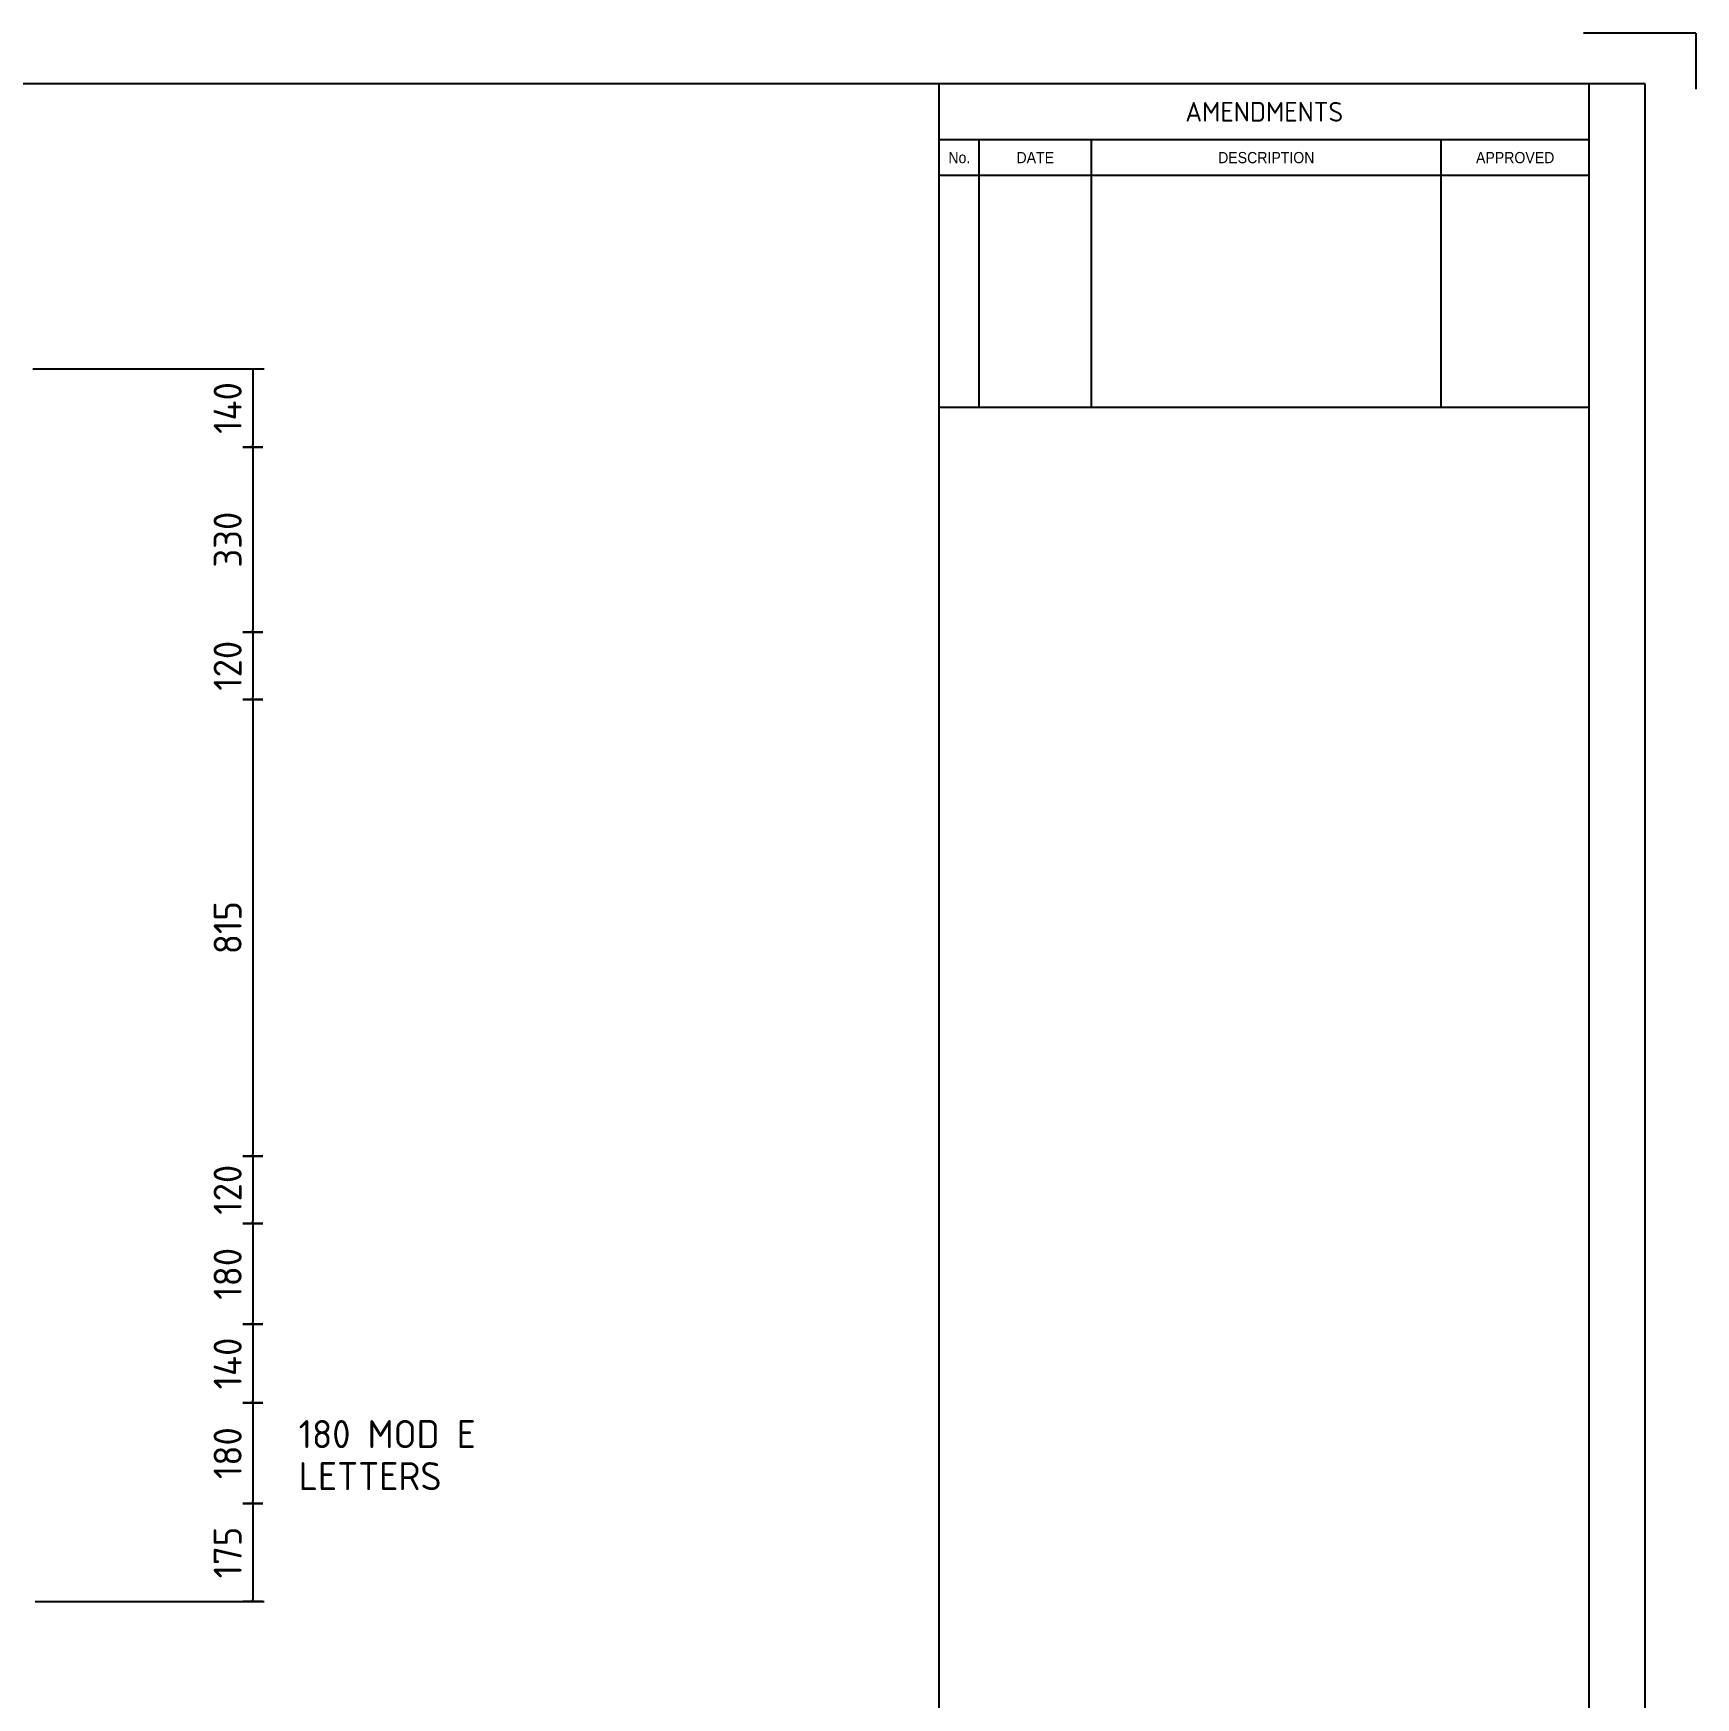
# Model space of a CAD drawing. Header units: millimetres. Extents: x 0 to 420, y 0 to 297.
# Drawn here: x 271.7 to 420, y 148.5 to 297 of the extents above; entities that cross this region are included whole.
import ezdxf
from ezdxf.enums import TextEntityAlignment as Align

# ---------------------------------------------------------------- set-up
doc = ezdxf.new("R2010")
doc.units = ezdxf.units.MM
doc.header["$LTSCALE"] = 10
doc.linetypes.add('CENTERX2', pattern=[101.6, 63.5, -12.7, 12.7, -12.7])
for name, color, linetype in [('comments', 4, 'Continuous'), ('L35', 3, 'Continuous'), ('T25', 1, 'Continuous'), ('TBLK18', 4, 'Continuous'), ('TBLK25', 1, 'Continuous'), ('TBLK35', 3, 'Continuous'), ('TBLK50', 7, 'Continuous')]:
    doc.layers.add(name, color=color, linetype=linetype)
doc.styles.add('HELVL', font='helvl', dxfattribs={"width": 0.8})
doc.styles.add('ISO', font='iso3098b')
doc.styles.add('ISO3098B', font='iso3098b.shx')
doc.dimstyles.new('SIGNSDIM', dxfattribs={"dimtxt": 2.5, "dimasz": 0.2, "dimexe": 1, "dimexo": 1, "dimgap": 1, "dimtad": 1, "dimtoh": 1, "dimdec": 4, "dimlfac": 20, "dimrnd": 1, "dimdsep": 46, "dimtxsty": 'ISO3098B', "dimblk": 'SGNDIM', "dimcen": 2.5, "dimse1": 1, "dimse2": 1, "dimadec": 0, "dimazin": 0, "dimtfac": 1, "dimtdec": 4, "dimtix": 1, "dimtmove": 0, "dimatfit": 3, "dimldrblk": 'SGNDIM', "dimfxl": 1, "dimtolj": 1, "dimtzin": 0, "dimarcsym": 0})

# ---------------------------------------------------------------- blocks, each defined once
blk = doc.blocks.new('SGNDIM')
for p, q in [((0, 0), (-1, 0)), ((0, 4.5), (0, -4.5))]:
    blk.add_line(p, q)
blk = doc.blocks.new('*D66')
at = {"layer": 'Defpoints', "color": 0, "transparency": 16777216}
for p in [(279.85, 165.82), (270.82, 157.07), (291.25, 157.07)]:
    blk.add_point(p, dxfattribs=at)
at = {"layer": 'T25', "color": 0, "lineweight": -2, "transparency": 16777216}
for p, q in [((291.25, 165.62), (291.25, 157.27)), ((271.82, 157.07), (292.25, 157.07))]:
    blk.add_line(p, q, dxfattribs=at)
at = {"layer": 'T25', "color": 0, "lineweight": -2, "transparency": 16777216, "xscale": 0.2, "yscale": 0.2, "zscale": 0.2}
for p, rotation in [((291.25, 165.82), 90), ((291.25, 157.07), 270)]:
    blk.add_blockref('SGNDIM', p, dxfattribs=dict(at, rotation=rotation))
at = {"layer": 'T25', "color": 0, "transparency": 16777216, "insert": (289, 161.45), "char_height": 2.5, "attachment_point": 5, "rotation": 90, "style": 'ISO3098B'}
blk.add_mtext('\\A1;175', dxfattribs=at)
blk = doc.blocks.new('*D67')
at = {"layer": 'Defpoints', "color": 0, "transparency": 16777216}
for p in [(271.25, 174.82), (271.25, 165.82), (291.25, 165.82)]:
    blk.add_point(p, dxfattribs=at)
at = {"layer": 'T25', "color": 0, "lineweight": -2, "transparency": 16777216}
blk.add_line((291.25, 174.62), (291.25, 166.02), dxfattribs=at)
at = {"layer": 'T25', "color": 0, "lineweight": -2, "transparency": 16777216, "xscale": 0.2, "yscale": 0.2, "zscale": 0.2}
for p, rotation in [((291.25, 174.82), 90), ((291.25, 165.82), 270)]:
    blk.add_blockref('SGNDIM', p, dxfattribs=dict(at, rotation=rotation))
at = {"layer": 'T25', "color": 0, "transparency": 16777216, "insert": (289, 170.32), "char_height": 2.5, "attachment_point": 5, "rotation": 90, "style": 'ISO3098B'}
blk.add_mtext('\\A1;180', dxfattribs=at)
blk = doc.blocks.new('*D68')
at = {"layer": 'Defpoints', "color": 0, "transparency": 16777216}
for p in [(278.09, 181.82), (278.09, 174.82), (291.25, 174.82)]:
    blk.add_point(p, dxfattribs=at)
at = {"layer": 'T25', "color": 0, "lineweight": -2, "transparency": 16777216}
blk.add_line((291.25, 181.62), (291.25, 175.02), dxfattribs=at)
at = {"layer": 'T25', "color": 0, "lineweight": -2, "transparency": 16777216, "xscale": 0.2, "yscale": 0.2, "zscale": 0.2}
for p, rotation in [((291.25, 181.82), 90), ((291.25, 174.82), 270)]:
    blk.add_blockref('SGNDIM', p, dxfattribs=dict(at, rotation=rotation))
at = {"layer": 'T25', "color": 0, "transparency": 16777216, "insert": (289, 178.32), "char_height": 2.5, "attachment_point": 5, "rotation": 90, "style": 'ISO3098B'}
blk.add_mtext('\\A1;140', dxfattribs=at)
blk = doc.blocks.new('*D69')
at = {"layer": 'Defpoints', "color": 0, "transparency": 16777216}
for p in [(271.25, 190.82), (271.25, 181.82), (291.25, 181.82)]:
    blk.add_point(p, dxfattribs=at)
at = {"layer": 'T25', "color": 0, "lineweight": -2, "transparency": 16777216}
blk.add_line((291.25, 190.62), (291.25, 182.02), dxfattribs=at)
at = {"layer": 'T25', "color": 0, "lineweight": -2, "transparency": 16777216, "xscale": 0.2, "yscale": 0.2, "zscale": 0.2}
for p, rotation in [((291.25, 190.82), 90), ((291.25, 181.82), 270)]:
    blk.add_blockref('SGNDIM', p, dxfattribs=dict(at, rotation=rotation))
at = {"layer": 'T25', "color": 0, "transparency": 16777216, "insert": (289, 186.32), "char_height": 2.5, "attachment_point": 5, "rotation": 90, "style": 'ISO3098B'}
blk.add_mtext('\\A1;180', dxfattribs=at)
blk = doc.blocks.new('*D70')
at = {"layer": 'Defpoints', "color": 0, "transparency": 16777216}
for p in [(280.59, 243.57), (280.59, 237.57), (291.25, 237.57)]:
    blk.add_point(p, dxfattribs=at)
at = {"layer": 'T25', "color": 0, "lineweight": -2, "transparency": 16777216}
blk.add_line((291.25, 243.37), (291.25, 237.77), dxfattribs=at)
at = {"layer": 'T25', "color": 0, "lineweight": -2, "transparency": 16777216, "xscale": 0.2, "yscale": 0.2, "zscale": 0.2}
for p, rotation in [((291.25, 243.57), 90), ((291.25, 237.57), 270)]:
    blk.add_blockref('SGNDIM', p, dxfattribs=dict(at, rotation=rotation))
at = {"layer": 'T25', "color": 0, "transparency": 16777216, "insert": (289, 240.57), "char_height": 2.5, "attachment_point": 5, "rotation": 90, "style": 'ISO3098B'}
blk.add_mtext('\\A1;120', dxfattribs=at)
blk = doc.blocks.new('*D71')
at = {"layer": 'Defpoints', "color": 0, "transparency": 16777216}
for p in [(271.25, 260.07), (271.25, 243.57), (291.25, 243.57)]:
    blk.add_point(p, dxfattribs=at)
at = {"layer": 'T25', "color": 0, "lineweight": -2, "transparency": 16777216}
blk.add_line((291.25, 259.87), (291.25, 243.77), dxfattribs=at)
at = {"layer": 'T25', "color": 0, "lineweight": -2, "transparency": 16777216, "xscale": 0.2, "yscale": 0.2, "zscale": 0.2}
for p, rotation in [((291.25, 260.07), 90), ((291.25, 243.57), 270)]:
    blk.add_blockref('SGNDIM', p, dxfattribs=dict(at, rotation=rotation))
at = {"layer": 'T25', "color": 0, "transparency": 16777216, "insert": (289, 251.82), "char_height": 2.5, "attachment_point": 5, "rotation": 90, "style": 'ISO3098B'}
blk.add_mtext('\\A1;330', dxfattribs=at)
blk = doc.blocks.new('*D72')
at = {"layer": 'Defpoints', "color": 0, "transparency": 16777216}
for p in [(270.63, 267.07), (236.62, 260.07), (291.25, 260.07)]:
    blk.add_point(p, dxfattribs=at)
at = {"layer": 'T25', "color": 0, "lineweight": -2, "transparency": 16777216}
for p, q in [((271.63, 267.07), (292.25, 267.07)), ((291.25, 266.87), (291.25, 260.27))]:
    blk.add_line(p, q, dxfattribs=at)
at = {"layer": 'T25', "color": 0, "lineweight": -2, "transparency": 16777216, "xscale": 0.2, "yscale": 0.2, "zscale": 0.2}
for p, rotation in [((291.25, 267.07), 90), ((291.25, 260.07), 270)]:
    blk.add_blockref('SGNDIM', p, dxfattribs=dict(at, rotation=rotation))
at = {"layer": 'T25', "color": 0, "transparency": 16777216, "insert": (289, 263.57), "char_height": 2.5, "attachment_point": 5, "rotation": 90, "style": 'ISO3098B'}
blk.add_mtext('\\A1;140', dxfattribs=at)
blk = doc.blocks.new('*D65')
at = {"layer": 'Defpoints', "color": 0, "transparency": 16777216}
for p in [(272.06, 237.57), (273.46, 196.82), (291.25, 196.82)]:
    blk.add_point(p, dxfattribs=at)
at = {"layer": 'T25', "color": 0, "lineweight": -2, "transparency": 16777216}
blk.add_line((291.25, 237.37), (291.25, 197.02), dxfattribs=at)
at = {"layer": 'T25', "color": 0, "lineweight": -2, "transparency": 16777216, "xscale": 0.2, "yscale": 0.2, "zscale": 0.2}
for p, rotation in [((291.25, 237.57), 90), ((291.25, 196.82), 270)]:
    blk.add_blockref('SGNDIM', p, dxfattribs=dict(at, rotation=rotation))
at = {"layer": 'T25', "color": 0, "transparency": 16777216, "insert": (289, 217.2), "char_height": 2.5, "attachment_point": 5, "rotation": 90, "style": 'ISO3098B'}
blk.add_mtext('\\A1;815', dxfattribs=at)
blk = doc.blocks.new('*D64')
at = {"layer": 'Defpoints', "color": 0, "transparency": 16777216}
for p in [(280.59, 196.82), (280.59, 190.82), (291.25, 190.82)]:
    blk.add_point(p, dxfattribs=at)
at = {"layer": 'T25', "color": 0, "lineweight": -2, "transparency": 16777216}
blk.add_line((291.25, 196.62), (291.25, 191.02), dxfattribs=at)
at = {"layer": 'T25', "color": 0, "lineweight": -2, "transparency": 16777216, "xscale": 0.2, "yscale": 0.2, "zscale": 0.2}
for p, rotation in [((291.25, 196.82), 90), ((291.25, 190.82), 270)]:
    blk.add_blockref('SGNDIM', p, dxfattribs=dict(at, rotation=rotation))
at = {"layer": 'T25', "color": 0, "transparency": 16777216, "insert": (289, 193.82), "char_height": 2.5, "attachment_point": 5, "rotation": 90, "style": 'ISO3098B'}
blk.add_mtext('\\A1;120', dxfattribs=at)
blk = doc.blocks.new('BLK3DES')
at = {"layer": 'comments', "style": 'ISO'}
for s, p in [('180 MOD E', (0, 0)), ('LETTERS', (0, -3.75))]:
    blk.add_text(s, height=2.5, dxfattribs=at).set_placement(p)
blk = doc.blocks.new('a3amend')
at = {"layer": 'TBLK25'}
for p, q in [((0, -5), (-58, -5)), ((-54.43, -28.9), (-54.43, -5)), ((-44.43, -28.9), (-44.43, -5)), ((-13.22, -28.9), (-13.22, -5)), ((0, -8.2), (-58, -8.2)), ((0, -28.9), (-58, -28.9))]:
    blk.add_line(p, q, dxfattribs=at)
at = {"layer": 'TBLK18', "style": 'HELVL', "width": 0.9}
for s, p in [('No.', (-56.21, -7.09)), ('DATE', (-49.43, -7.09)), ('DESCRIPTION', (-28.82, -7.09)), ('APPROVED', (-6.61, -7.09))]:
    blk.add_text(s, height=1, dxfattribs=at).set_placement(p, align=Align.CENTER)
at = {"layer": 'TBLK25', "style": 'ISO'}
blk.add_text('AMENDMENTS', height=1.75, dxfattribs=at).set_placement((-29, -3.38), align=Align.CENTER)
blk = doc.blocks.new('A3BBLK')
at = {"layer": 'TBLK25'}
for q in [(410, 297), (420, 292)]:
    blk.add_line((420, 297), q, dxfattribs=at)
at = {"layer": 'TBLK50'}
for p, q in [((415.5, 292.5), (13, 292.5)), ((352.5, 4.5), (352.5, 292.5)), ((415.5, 4.5), (415.5, 292.5))]:
    blk.add_line(p, q, dxfattribs=at)
blk = doc.blocks.new('a3_in_vtblk std dwg')
at = {"layer": 'TBLK35'}
blk.add_line((410.5, 37), (410.5, 292.5), dxfattribs=at)
blk.add_blockref('A3BBLK', (0, 0))
at = {"layer": 'TBLK18', "style": 'ISO'}
blk.add_attdef('MR_DIRECTORATE', text='', height=1.5, dxfattribs=at).set_placement((381.5, 68.12), align=Align.CENTER)
for tag, p in [('STREET_NAME', (355.51, 62.1)), ('SUBURB_POSTCODE', (388.49, 62.1)), ('TELEPHONE_NO.', (368.31, 59.84)), ('FAX_NO.', (393.56, 59.84))]:
    blk.add_attdef(tag, p, '', height=1.5, dxfattribs=at)
at = {"layer": 'TBLK25', "style": 'ISO'}
for tag, height, p in [('MR_BRANCH', 2, (381.5, 65.2)), ('ROAD_SECTION', 1.75, (384.5, 29.16)), ('SLK', 1.75, (384.5, 26.11)), ('CHAINAGE', 1.75, (384.5, 19.21))]:
    blk.add_attdef(tag, text='', height=height, dxfattribs=at).set_placement(p, align=Align.CENTER)
for tag, p, height in [('FILE_NUMBER', (371.77, 54.24), 2.5), ('DESIGNED_/_DRAWN', (371.77, 49.49), 2), ('VERIFIED', (371.77, 44.49), 2), ('APPROVED', (371.77, 39.49), 2), ('LOCAL_AUTHORITY', (370.48, 16.73), 1.25)]:
    blk.add_attdef(tag, p, '', height=height, dxfattribs=at)
at = {"layer": 'TBLK35', "style": 'ISO', "width": 0.9}
for tag, p in [('ROAD_PROJECT&NUMBER', (384.5, 32.23)), ('DRAWING_DESCRIPTION', (384.5, 22.29))]:
    blk.add_attdef(tag, text='', height=2.5, dxfattribs=at).set_placement(p, align=Align.CENTER)
at = {"layer": 'TBLK50', "style": 'ISO'}
blk.add_attdef('MRWA_DRG_NUMBER', (356.29, 6.08), '', height=5, dxfattribs=at)

msp = doc.modelspace()

# ---------------------------------------------------------------- block references
msp.add_blockref('a3_in_vtblk std dwg', (0.0000008, 0.0000001))
at = {"layer": 'L35'}
msp.add_blockref('BLK3DES', (295.3395437, 170.7704813), dxfattribs=at)
at = {"layer": 'TBLK25', "linetype": 'CENTERX2'}
msp.add_blockref('a3amend', (410.4999999, 292.5000004), dxfattribs=at)

# ---------------------------------------------------------------- dimensions: what is measured, and where the dimension line sits
at = {"layer": 'T25'}
for base, p1, p2, override, picture, middle in [((291.2524574, 260.0726422), (270.6332427, 267.0726422), (236.6154203, 260.0726422), {"dimse1": 0}, '*D72', (289.0024574, 263.5726422)), ((291.2524574, 243.5726422), (271.2524574, 260.0726422), (271.2524574, 243.5726422), {"dimse1": 1}, '*D71', (289.0024574, 251.8226422)), ((291.2524574, 237.5726422), (280.5857907, 243.5726422), (280.5857907, 237.5726422), {"dimse1": 1}, '*D70', (289.0024574, 240.5726422)), ((291.2524574, 196.8226422), (272.0628607, 237.5726422), (273.4589567, 196.8226422), {"dimse1": 1}, '*D65', (289.0024574, 217.1976422)), ((291.2524574, 190.8226422), (280.5857907, 196.8226422), (280.5857907, 190.8226422), {"dimse1": 1}, '*D64', (289.0024574, 193.8226422)), ((291.2524574, 181.8226422), (271.2524574, 190.8226422), (271.2524574, 181.8226422), {"dimse1": 1}, '*D69', (289.0024574, 186.3226422)), ((291.2524574, 174.8226422), (278.0900642, 181.8226422), (278.0900642, 174.8226422), {"dimse1": 1}, '*D68', (289.0024574, 178.3226422)), ((291.2524574, 165.8226422), (271.2524574, 174.8226422), (271.2524574, 165.8226422), {"dimse1": 1}, '*D67', (289.0024574, 170.3226422)), ((291.2524574, 157.0726422), (279.8450499, 165.8226422), (270.8225889, 157.0726422), {"dimse1": 1, "dimse2": 0}, '*D66', (289.0024574, 161.4476422))]:
    dim = msp.add_linear_dim(base=base, p1=p1, p2=p2, angle=90, dimstyle='SIGNSDIM', override=override, dxfattribs=at)
    dim.commit()
    dim.dimension.update_dxf_attribs({"geometry": picture, "text_midpoint": middle})

doc.saveas('drawing.dxf')
